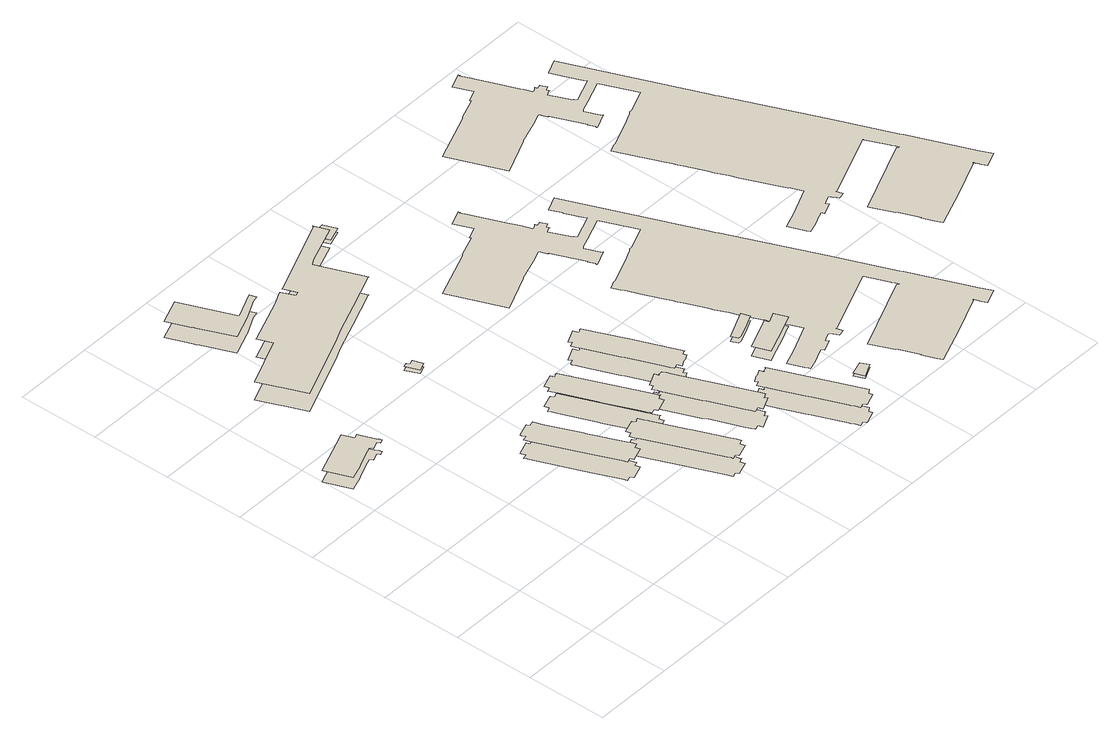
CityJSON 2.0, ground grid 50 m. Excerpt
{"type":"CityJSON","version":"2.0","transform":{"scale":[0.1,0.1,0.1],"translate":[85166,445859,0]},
"CityObjects":{
"building1":{"type":"Building","attributes":{"yearOfConstruction":"2005-01-01Z","measuredHeight":7.93,"storeysAboveGround":2},"geometry":[{"type":"MultiSurface","lod":"1.2","boundaries":[[[0,1,2,3,4,5,6,7,8,9,10,11,12,13,14,15,16,17,18,19]],[[20,21,22,23,24,25,26,27,28,29,30,31,32,33,34,35,36,37,38,39]]]}]},
"building2":{"type":"Building","attributes":{"yearOfConstruction":"1986-01-01Z","measuredHeight":12.52,"storeysAboveGround":4},"geometry":[{"type":"MultiSurface","lod":"1.2","boundaries":[[[40,41,42,43,44,45,46,47,48,49,50,51,52,53,54,55,56,57,58,59,60,61,62,63,64]],[[65,66,67,68,69,70,71,72,73,74,75,76,77,78,79,80,81,82,83,84,85,86,87,88,89]]]}]},
"building3":{"type":"Building","attributes":{"yearOfConstruction":"2010-01-01Z","measuredHeight":11.14,"storeysAboveGround":3},"geometry":[{"type":"MultiSurface","lod":"1.2","boundaries":[[[90,91,92,93,94,95,96,97,98,99,100,101,102,103,104]],[[105,106,107,108,109,110,111,112,113,114,115,116,117,118,119]]]}]},
"building4":{"type":"Building","attributes":{"yearOfConstruction":"1986-01-01Z","measuredHeight":12.53,"storeysAboveGround":4},"geometry":[{"type":"MultiSurface","lod":"1.2","boundaries":[[[120,121,122,123,124,125,126,127,128,129,130,131,132,133,134,135,136,137,138,139,140,141,142,143,144,145,146,147,148]],[[149,150,151,152,153,154,155,156,157,158,159,160,161,162,163,164,165,166,167,168,169,170,171,172,173,174,175,176,177]]]}]},
"building5":{"type":"Building","attributes":{"yearOfConstruction":"2005-01-01Z","measuredHeight":2.5,"storeysAboveGround":0},"geometry":[{"type":"MultiSurface","lod":"1.2","boundaries":[[[178,179,180,181,182,183]],[[184,185,186,187,188,189]]]}]},
"building6":{"type":"Building","attributes":{"yearOfConstruction":"1945-01-01Z","measuredHeight":12.44,"storeysAboveGround":4},"geometry":[{"type":"MultiSurface","lod":"1.2","boundaries":[[[190,191,192,193,194,195,196,197,198,199,200,201,202,203,204,205,206,207,208,209,210,211,212,213,214,215,216,217,218,219,220,221,222,223,224]],[[225,226,227,228,229,230,231,232,233,234,235,236,237,238,239,240,241,242,243,244,245,246,247,248,249,250,251,252,253,254,255,256,257,258,259]]]}]},
"building7":{"type":"Building","attributes":{"yearOfConstruction":"1984-01-01Z","measuredHeight":14.01,"storeysAboveGround":4},"geometry":[{"type":"MultiSurface","lod":"1.2","boundaries":[[[260,261,262,263,264,265,266,267,268,269,270,271,272,273,274,275,276,277,278,279,280,281,282,283,284,285,286]],[[287,288,289,290,291,292,293,294,295,296,297,298,299,300,301,302,303,304,305,306,307,308,309,310,311,312,313]]]}]},
"building8":{"type":"Building","attributes":{"yearOfConstruction":"1984-01-01Z","measuredHeight":12.25,"storeysAboveGround":4},"geometry":[{"type":"MultiSurface","lod":"1.2","boundaries":[[[314,315,316,317,318,319,320,321,322,323,324,325,326,327,328,329,330,331,332,333,334,335,336,337,338,339,340,341]],[[342,343,344,345,346,347,348,349,350,351,352,353,354,355,356,357,358,359,360,361,362,363,364,365,366,367,368,369]]]}]},
"building9":{"type":"Building","attributes":{"yearOfConstruction":"1984-01-01Z","measuredHeight":12.54,"storeysAboveGround":4},"geometry":[{"type":"MultiSurface","lod":"1.2","boundaries":[[[370,371,372,373,374,375,376,377,378,379,380,381,382,383,384,385,386,387,388,389,390,391,392,393,394,395,396]],[[397,398,399,400,401,402,403,404,405,406,407,408,409,410,411,412,413,414,415,416,417,418,419,420,421,422,423]]]}]},
"building10":{"type":"Building","attributes":{"yearOfConstruction":"1984-01-01Z","measuredHeight":12.45,"storeysAboveGround":4},"geometry":[{"type":"MultiSurface","lod":"1.2","boundaries":[[[424,425,426,427,428,429,430,431,432,433,434,435,436,437,438,439,440,441,442,443,444,445,446,447,448,449,450,451]],[[452,453,454,455,456,457,458,459,460,461,462,463,464,465,466,467,468,469,470,471,472,473,474,475,476,477,478,479]]]}]},
"building11":{"type":"Building","attributes":{"yearOfConstruction":"1960-01-01Z","measuredHeight":2.92,"storeysAboveGround":0},"geometry":[{"type":"MultiSurface","lod":"1.2","boundaries":[[[480,481,482,483,484,485,486,487,488,489]],[[490,491,492,493,494,495,496,497,498,499]]]}]},
"building12":{"type":"Building","attributes":{"yearOfConstruction":"1988-01-01Z","measuredHeight":1.87,"storeysAboveGround":0},"geometry":[{"type":"MultiSurface","lod":"1.2","boundaries":[[[500,501,502,503]],[[504,505,506,507]]]}]},
"building13":{"type":"Building","attributes":{"yearOfConstruction":"1969-01-01Z","measuredHeight":6.46,"storeysAboveGround":2},"geometry":[{"type":"MultiSurface","lod":"1.2","boundaries":[[[508,509,510,511,512,513,514,515,516,517,518]],[[519,520,521,522,523,524,525,526,527,528,529]]]}]},
"building14":{"type":"Building","attributes":{"yearOfConstruction":"1995-01-01Z","measuredHeight":3.56,"storeysAboveGround":1},"geometry":[{"type":"MultiSurface","lod":"1.2","boundaries":[[[530,531,532,533,534,535]],[[536,537,538,539,540,541]]]}]},
"building15":{"type":"Building","attributes":{"yearOfConstruction":"1972-01-01Z","measuredHeight":94.18,"storeysAboveGround":31},"geometry":[{"type":"MultiSurface","lod":"1.2","boundaries":[[[542,543,544,545,546,547,548,549,550,551,552,553,554,555,556,557,558,559,560,561,562,563,564,565,566,567,568,569,570,571,572,573,574,575,576,577,578,579,580,581,582,583,584,585,586,587,588,589,590,591,592,593,594,595,596,597,598,599,600,601,602,603,604,605,606,607,608,609,610,611,612,613,614,615,616,617,618,619,620,621,622,623,624,625,626,627,628,629,630,631,632,633,634,635,636,637,638,639,640,641,642,643,644,645,646,647,648,649,650,651,652,653,654,655,656,657,658,659,660,661,662,663,664,665,666,667,668,669,670,671,672,673,674,675,676,677,678,679,680,681,682,683,684,685,686,687,688,689]],[[690,691,692,693,694,695,696,697,698,699,700,701,702,703,704,705,706,707,708,709,710,711,712,713,714,715,716,717,718,719,720,721,722,723,724,725,726,727,728,729,730,731,732,733,734,735,736,737,738,739,740,741,742,743,744,745,746,747,748,749,750,751,752,753,754,755,756,757,758,759,760,761,762,763,764,765,766,767,768,769,770,771,772,773,774,775,776,777,778,779,780,781,782,783,784,785,786,787,788,789,790,791,792,793,794,795,796,797,798,799,800,801,802,803,804,805,806,807,808,809,810,811,812,813,814,815,816,817,818,819,820,821,822,823,824,825,826,827,828,829,830,831,832,833,834,835,836,837]]]}]}
},
"vertices":[
[65,1700,0],[151,1730,0],[172,1740,0],[271,1780,0],[301,1790,0],[312,1770,0],[314,1770,0],[360,1790,0],[369,1770,0],[394,1780,0],[386,1800,0],[385,1800,0],[375,1820,0],[352,1880,0],[341,1910,0],[340,1910,0],[315,1900,0],[285,1970,0],[207,1940,0],[1,1860,0],[65,1700,79],[151,1730,79],[172,1740,79],[271,1780,79],[301,1790,79],[312,1770,79],[314,1770,79],[360,1790,79],[369,1770,79],[394,1780,79],[386,1800,79],[385,1800,79],[375,1820,79],[352,1880,79],[341,1910,79],[340,1910,79],[315,1900,79],[285,1970,79],[207,1940,79],[1,1860,79],
[834,1180,0],[836,1180,0],[846,1150,0],[978,830,0],[1042,680,0],[1052,650,0],[1054,650,0],[1082,660,0],[1092,640,0],[1093,640,0],[1176,670,0],[1166,700,0],[1194,710,0],[1193,710,0],[1183,740,0],[1173,760,0],[1090,960,0],[1079,990,0],[998,1180,0],[975,1240,0],[946,1230,0],[936,1250,0],[853,1220,0],[854,1210,0],[863,1190,0],[834,1180,125],[836,1180,125],[846,1150,125],[978,830,125],[1042,680,125],[1052,650,125],[1054,650,125],[1082,660,125],[1092,640,125],[1093,640,125],[1176,670,125],[1166,700,125],[1194,710,125],[1193,710,125],[1183,740,125],[1173,760,125],[1090,960,125],[1079,990,125],[998,1180,125],[975,1240,125],[946,1230,125],[936,1250,125],[853,1220,125],[854,1210,125],[863,1190,125],
[352,3250,0],[409,3110,0],[411,3110,0],[420,3080,0],[422,3080,0],[506,2880,0],[508,2880,0],[660,2940,0],[658,2940,0],[780,3000,0],[818,3010,0],[803,3050,0],[648,2980,0],[643,2980,0],[506,3310,0],[352,3250,111],[409,3110,111],[411,3110,111],[420,3080,111],[422,3080,111],[506,2880,111],[508,2880,111],[660,2940,111],[658,2940,111],[780,3000,111],[818,3010,111],[803,3050,111],[648,2980,111],[643,2980,111],[506,3310,111],
[1216,780,0],[1227,750,0],[1237,730,0],[1329,510,0],[1424,280,0],[1433,260,0],[1435,250,0],[1463,260,0],[1474,240,0],[1557,270,0],[1547,300,0],[1553,300,0],[1566,310,0],[1575,310,0],[1573,310,0],[1564,340,0],[1552,370,0],[1472,560,0],[1460,590,0],[1379,780,0],[1377,790,0],[1367,810,0],[1356,840,0],[1346,840,0],[1334,830,0],[1327,830,0],[1317,850,0],[1234,820,0],[1244,790,0],[1216,780,125],[1227,750,125],[1237,730,125],[1329,510,125],[1424,280,125],[1433,260,125],[1435,250,125],[1463,260,125],[1474,240,125],[1557,270,125],[1547,300,125],[1553,300,125],[1566,310,125],[1575,310,125],[1573,310,125],[1564,340,125],[1552,370,125],[1472,560,125],[1460,590,125],[1379,780,125],[1377,790,125],[1367,810,125],[1356,840,125],[1346,840,125],[1334,830,125],[1327,830,125],[1317,850,125],[1234,820,125],[1244,790,125],
[1002,2040,0],[1055,2060,0],[1033,2120,0],[1006,2110,0],[995,2130,0],[969,2120,0],[1002,2040,25],[1055,2060,25],[1033,2120,25],[1006,2110,25],[995,2130,25],[969,2120,25],
[583,2690,0],[277,2560,0],[328,2440,0],[340,2410,0],[392,2280,0],[819,2460,0],[820,2460,0],[886,2490,0],[885,2490,0],[1133,2590,0],[1140,2590,0],[1180,2610,0],[1187,2610,0],[1310,2660,0],[1311,2660,0],[1313,2660,0],[1199,2940,0],[1201,2940,0],[1196,2950,0],[1229,2970,0],[1468,3060,0],[1435,3150,0],[1432,3140,0],[1430,3140,0],[1431,3140,0],[948,2940,0],[943,2940,0],[944,2940,0],[976,2860,0],[949,2850,0],[916,2930,0],[912,2930,0],[828,2890,0],[551,2780,0],[546,2780,0],[583,2690,124],[277,2560,124],[328,2440,124],[340,2410,124],[392,2280,124],[819,2460,124],[820,2460,124],[886,2490,124],[885,2490,124],[1133,2590,124],[1140,2590,124],[1180,2610,124],[1187,2610,124],[1310,2660,124],[1311,2660,124],[1313,2660,124],[1199,2940,124],[1201,2940,124],[1196,2950,124],[1229,2970,124],[1468,3060,124],[1435,3150,124],[1432,3140,124],[1430,3140,124],[1431,3140,124],[948,2940,124],[943,2940,124],[944,2940,124],[976,2860,124],[949,2850,124],[916,2930,124],[912,2930,124],[828,2890,124],[551,2780,124],[546,2780,124],
[1204,1330,0],[1205,1330,0],[1215,1310,0],[1227,1280,0],[1308,1080,0],[1319,1050,0],[1400,860,0],[1412,830,0],[1422,810,0],[1423,800,0],[1452,810,0],[1462,790,0],[1545,820,0],[1535,850,0],[1542,850,0],[1554,860,0],[1564,860,0],[1562,860,0],[1552,890,0],[1344,1390,0],[1336,1390,0],[1323,1380,0],[1316,1380,0],[1306,1400,0],[1222,1370,0],[1223,1370,0],[1232,1340,0],[1204,1330,140],[1205,1330,140],[1215,1310,140],[1227,1280,140],[1308,1080,140],[1319,1050,140],[1400,860,140],[1412,830,140],[1422,810,140],[1423,800,140],[1452,810,140],[1462,790,140],[1545,820,140],[1535,850,140],[1542,850,140],[1554,860,140],[1564,860,140],[1562,860,140],[1552,890,140],[1344,1390,140],[1336,1390,140],[1323,1380,140],[1316,1380,140],[1306,1400,140],[1222,1370,140],[1223,1370,140],[1232,1340,140],
[1597,910,0],[1606,880,0],[1608,880,0],[1689,680,0],[1701,660,0],[1781,460,0],[1793,430,0],[1803,410,0],[1804,410,0],[1833,420,0],[1843,390,0],[1926,430,0],[1916,450,0],[1923,450,0],[1936,460,0],[1945,460,0],[1943,470,0],[1933,490,0],[1747,940,0],[1737,970,0],[1725,990,0],[1716,990,0],[1705,990,0],[1697,980,0],[1686,1010,0],[1603,970,0],[1613,950,0],[1585,940,0],[1597,910,123],[1606,880,123],[1608,880,123],[1689,680,123],[1701,660,123],[1781,460,123],[1793,430,123],[1803,410,123],[1804,410,123],[1833,420,123],[1843,390,123],[1926,430,123],[1916,450,123],[1923,450,123],[1936,460,123],[1945,460,123],[1943,470,123],[1933,490,123],[1747,940,123],[1737,970,123],[1725,990,123],[1716,990,123],[1705,990,123],[1697,980,123],[1686,1010,123],[1603,970,123],[1613,950,123],[1585,940,123],
[1819,1290,0],[1714,1540,0],[1705,1540,0],[1693,1530,0],[1685,1530,0],[1675,1560,0],[1592,1520,0],[1602,1500,0],[1574,1490,0],[1575,1480,0],[1585,1460,0],[1597,1430,0],[1677,1230,0],[1689,1210,0],[1769,1010,0],[1781,980,0],[1791,960,0],[1793,960,0],[1821,970,0],[1832,940,0],[1866,960,0],[1880,960,0],[1915,980,0],[1905,1000,0],[1911,1000,0],[1925,1010,0],[1933,1010,0],[1819,1290,125],[1714,1540,125],[1705,1540,125],[1693,1530,125],[1685,1530,125],[1675,1560,125],[1592,1520,125],[1602,1500,125],[1574,1490,125],[1575,1480,125],[1585,1460,125],[1597,1430,125],[1677,1230,125],[1689,1210,125],[1769,1010,125],[1781,980,125],[1791,960,125],[1793,960,125],[1821,970,125],[1832,940,125],[1866,960,125],[1880,960,125],[1915,980,125],[1905,1000,125],[1911,1000,125],[1925,1010,125],[1933,1010,125],
[1978,510,0],[1987,490,0],[1989,480,0],[2023,400,0],[2038,360,0],[2070,290,0],[2081,260,0],[2161,70,0],[2163,60,0],[2174,40,0],[2184,10,0],[2185,10,0],[2214,20,0],[2223,0,0],[2224,0,0],[2307,30,0],[2297,50,0],[2325,70,0],[2106,600,0],[2097,590,0],[2084,590,0],[2077,580,0],[2067,610,0],[2033,590,0],[2019,590,0],[1984,570,0],[1994,550,0],[1966,540,0],[1978,510,124],[1987,490,124],[1989,480,124],[2023,400,124],[2038,360,124],[2070,290,124],[2081,260,124],[2161,70,124],[2163,60,124],[2174,40,124],[2184,10,124],[2185,10,124],[2214,20,124],[2223,0,124],[2224,0,124],[2307,30,124],[2297,50,124],[2325,70,124],[2106,600,124],[2097,590,124],[2084,590,124],[2077,580,124],[2067,610,124],[2033,590,124],[2019,590,124],[1984,570,124],[1994,550,124],[1966,540,124],
[1551,3190,0],[1548,3190,0],[1545,3190,0],[1466,3160,0],[1465,3160,0],[1463,3160,0],[1496,3080,0],[1591,3110,0],[1558,3190,0],[1555,3190,0],[1551,3190,29],[1548,3190,29],[1545,3190,29],[1466,3160,29],[1465,3160,29],[1463,3160,29],[1496,3080,29],[1591,3110,29],[1558,3190,29],[1555,3190,29],
[2489,240,0],[2574,280,0],[2550,330,0],[2465,300,0],[2489,240,19],[2574,280,19],[2550,330,19],[2465,300,19],
[2280,710,0],[2306,720,0],[2455,780,0],[2522,810,0],[2550,820,0],[2519,900,0],[2455,870,0],[2447,890,0],[2450,890,0],[2449,900,0],[2240,810,0],[2280,710,65],[2306,720,65],[2455,780,65],[2522,810,65],[2550,820,65],[2519,900,65],[2455,870,65],[2447,890,65],[2450,890,65],[2449,900,65],[2240,810,65],
[2278,930,0],[2294,930,0],[2369,960,0],[2451,1000,0],[2432,1050,0],[2259,970,0],[2278,930,36],[2294,930,36],[2369,960,36],[2451,1000,36],[2432,1050,36],[2259,970,36],
[3182,600,0],[3178,610,0],[2711,410,0],[2771,270,0],[2777,270,0],[2831,140,0],[2825,140,0],[2854,70,0],[2859,60,0],[2873,30,0],[2874,30,0],[3105,120,0],[3339,220,0],[3337,220,0],[3344,230,0],[3348,220,0],[3350,210,0],[3351,210,0],[3362,180,0],[3375,150,0],[3469,190,0],[3438,260,0],[3278,650,0],[3268,670,0],[3118,1040,0],[2888,1590,0],[2881,1600,0],[2865,1640,0],[2543,2430,0],[2449,2390,0],[2479,2320,0],[2481,2310,0],[2523,2210,0],[2532,2190,0],[2382,2130,0],[2373,2150,0],[2366,2150,0],[2310,2280,0],[2330,2290,0],[2342,2290,0],[2341,2300,0],[2339,2300,0],[2335,2310,0],[2361,2320,0],[2341,2360,0],[2316,2350,0],[2312,2360,0],[2314,2360,0],[2313,2370,0],[2301,2360,0],[2281,2350,0],[2262,2400,0],[2258,2410,0],[2219,2500,0],[2142,2690,0],[2125,2730,0],[2131,2730,0],[2132,2730,0],[2129,2740,0],[2128,2740,0],[2035,2700,0],[2081,2590,0],[2012,2560,0],[2015,2550,0],[1884,2500,0],[1873,2490,0],[1573,2370,0],[1711,2030,0],[1939,2130,0],[1938,2130,0],[2080,2180,0],[2153,2210,0],[2155,2210,0],[2157,2210,0],[2158,2210,0],[2169,2180,0],[2177,2160,0],[2180,2170,0],[2267,1960,0],[2264,1960,0],[2280,1920,0],[2278,1910,0],[2280,1910,0],[2283,1910,0],[2375,1950,0],[2372,1950,0],[2371,1950,0],[2330,2050,0],[2341,2060,0],[2400,2080,0],[2550,2140,0],[2643,1920,0],[2506,1860,0],[2486,1860,0],[2474,1850,0],[2450,1840,0],[2410,1820,0],[2237,1750,0],[2225,1750,0],[2182,1730,0],[2202,1680,0],[2208,1670,0],[2253,1560,0],[2268,1520,0],[2295,1460,0],[2312,1420,0],[2317,1400,0],[2323,1390,0],[2337,1360,0],[2385,1240,0],[2400,1200,0],[2432,1130,0],[2451,1080,0],[2557,830,0],[2560,830,0],[2594,750,0],[2417,670,0],[2314,630,0],[2352,540,0],[2356,530,0],[2365,510,0],[2425,530,0],[2495,560,0],[2496,560,0],[2517,570,0],[2526,550,0],[2598,580,0],[2589,600,0],[2609,610,0],[2637,620,0],[2645,620,0],[2654,600,0],[2656,600,0],[2670,570,0],[2710,580,0],[2696,620,0],[2703,620,0],[3069,770,0],[3112,790,0],[3113,780,0],[3164,660,0],[3166,660,0],[3167,660,0],[3172,640,0],[3173,640,0],[3181,620,0],[3182,620,0],[3189,600,0],[3182,600,942],[3178,610,942],[2711,410,942],[2771,270,942],[2777,270,942],[2831,140,942],[2825,140,942],[2854,70,942],[2859,60,942],[2873,30,942],[2874,30,942],[3105,120,942],[3339,220,942],[3337,220,942],[3344,230,942],[3348,220,942],[3350,210,942],[3351,210,942],[3362,180,942],[3375,150,942],[3469,190,942],[3438,260,942],[3278,650,942],[3268,670,942],[3118,1040,942],[2888,1590,942],[2881,1600,942],[2865,1640,942],[2543,2430,942],[2449,2390,942],[2479,2320,942],[2481,2310,942],[2523,2210,942],[2532,2190,942],[2382,2130,942],[2373,2150,942],[2366,2150,942],[2310,2280,942],[2330,2290,942],[2342,2290,942],[2341,2300,942],[2339,2300,942],[2335,2310,942],[2361,2320,942],[2341,2360,942],[2316,2350,942],[2312,2360,942],[2314,2360,942],[2313,2370,942],[2301,2360,942],[2281,2350,942],[2262,2400,942],[2258,2410,942],[2219,2500,942],[2142,2690,942],[2125,2730,942],[2131,2730,942],[2132,2730,942],[2129,2740,942],[2128,2740,942],[2035,2700,942],[2081,2590,942],[2012,2560,942],[2015,2550,942],[1884,2500,942],[1873,2490,942],[1573,2370,942],[1711,2030,942],[1939,2130,942],[1938,2130,942],[2080,2180,942],[2153,2210,942],[2155,2210,942],[2157,2210,942],[2158,2210,942],[2169,2180,942],[2177,2160,942],[2180,2170,942],[2267,1960,942],[2264,1960,942],[2280,1920,942],[2278,1910,942],[2280,1910,942],[2283,1910,942],[2375,1950,942],[2372,1950,942],[2371,1950,942],[2330,2050,942],[2341,2060,942],[2400,2080,942],[2550,2140,942],[2643,1920,942],[2506,1860,942],[2486,1860,942],[2474,1850,942],[2450,1840,942],[2410,1820,942],[2237,1750,942],[2225,1750,942],[2182,1730,942],[2202,1680,942],[2208,1670,942],[2253,1560,942],[2268,1520,942],[2295,1460,942],[2312,1420,942],[2317,1400,942],[2323,1390,942],[2337,1360,942],[2385,1240,942],[2400,1200,942],[2432,1130,942],[2451,1080,942],[2557,830,942],[2560,830,942],[2594,750,942],[2417,670,942],[2314,630,942],[2352,540,942],[2356,530,942],[2365,510,942],[2425,530,942],[2495,560,942],[2496,560,942],[2517,570,942],[2526,550,942],[2598,580,942],[2589,600,942],[2609,610,942],[2637,620,942],[2645,620,942],[2654,600,942],[2656,600,942],[2670,570,942],[2710,580,942],[2696,620,942],[2703,620,942],[3069,770,942],[3112,790,942],[3113,780,942],[3164,660,942],[3166,660,942],[3167,660,942],[3172,640,942],[3173,640,942],[3181,620,942],[3182,620,942],[3189,600,942]
]}
